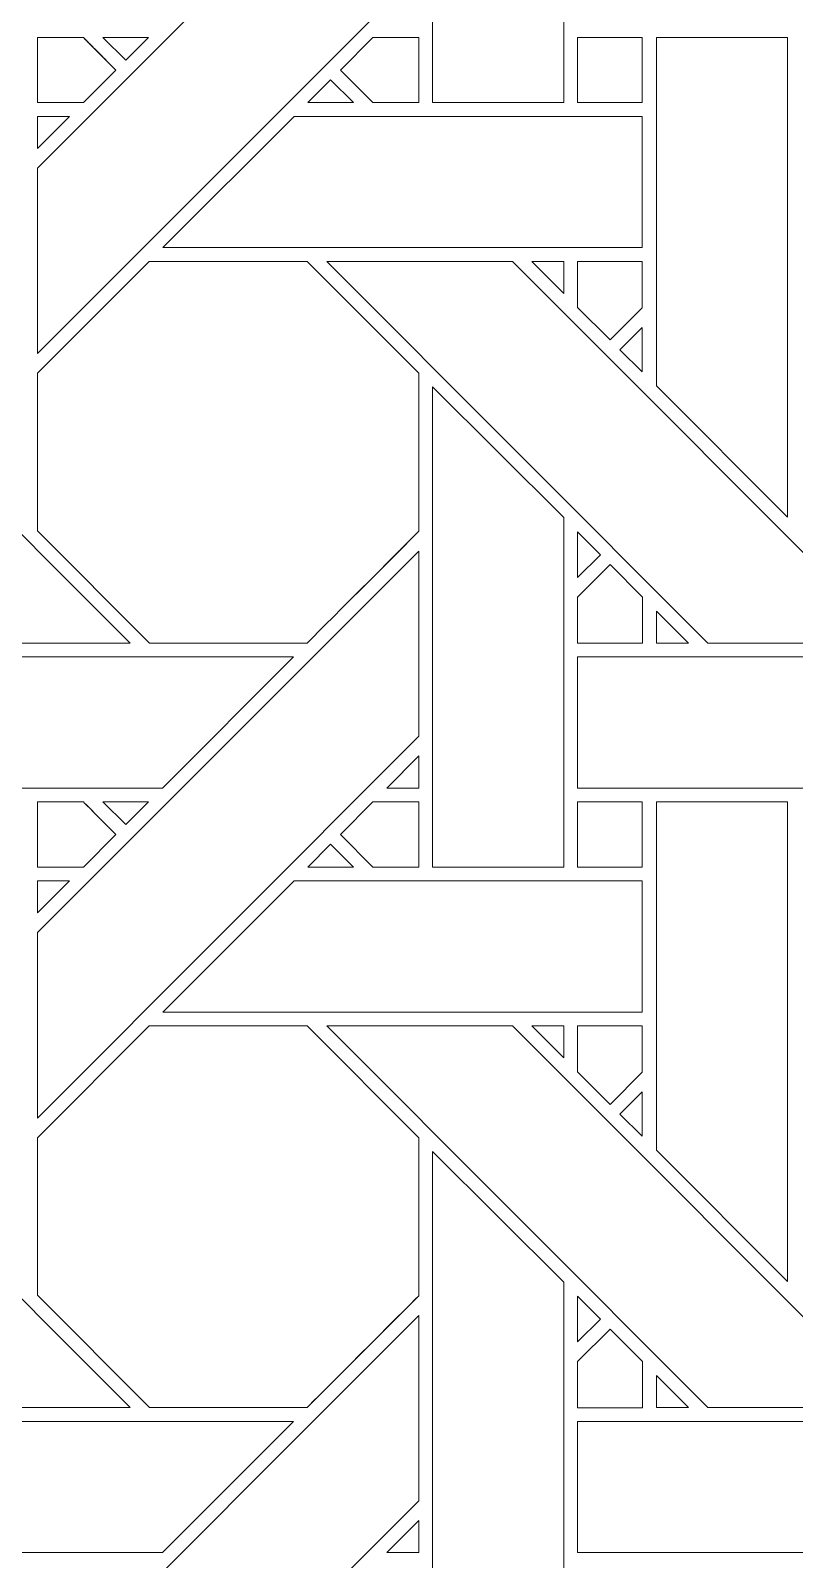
# Model space of a CAD drawing. Header units: inches. Extents: x 3.4 to 21.4, y 0.1 to 18.1.
# Drawn here: x 9.766 to 10.714, y 6.298 to 8.195 of the extents above; entities that cross this region are included whole.
import ezdxf

# ---------------------------------------------------------------- set-up
doc = ezdxf.new("R2010")
doc.units = ezdxf.units.IN
doc.header["$MEASUREMENT"] = 0
doc.layers.add('Design', color=7, linetype='Continuous', lineweight=0)

msp = doc.modelspace()

# ---------------------------------------------------------------- linework, layer by layer
at = {"layer": 'Design'}
for points, knots in [([(12.3829, 18.0948), (7.4123, 18.0948), (3.3829, 14.0653), (3.3829, 9.0948), (3.3829, 4.1242), (7.4123, 0.0948), (12.3829, 0.0948), (17.3534, 0.0948), (21.3829, 4.1242), (21.3829, 9.0948), (21.3829, 14.0653), (17.3534, 18.0948), (12.3829, 18.0948)], [0, 0, 0, 0, 1, 1, 1, 2, 2, 2, 3, 3, 3, 4, 4, 4, 4]), ([(12.3829, 17.2202), (7.8953, 17.2202), (4.2574, 13.5823), (4.2574, 9.0948), (4.2574, 4.6072), (7.8953, 0.9693), (12.3829, 0.9693), (16.8704, 0.9693), (20.5083, 4.6072), (20.5083, 9.0948), (20.5083, 13.5823), (16.8704, 17.2202), (12.3829, 17.2202)], [0, 0, 0, 0, 1, 1, 1, 2, 2, 2, 3, 3, 3, 4, 4, 4, 4]), ([(10.4278, 8.5394), (10.4278, 8.5394), (10.4278, 8.1057), (10.4278, 8.1057), (10.4278, 8.1057), (10.265, 8.1057), (10.265, 8.1057), (10.265, 8.1057), (10.265, 8.7015), (10.265, 8.7015), (10.265, 8.7015), (10.4278, 8.5394), (10.4278, 8.5394)], [0, 0, 0, 0, 1, 1, 1, 2, 2, 2, 3, 3, 3, 4, 4, 4, 4]), ([(9.7742, 8.0244), (9.7742, 8.0244), (10.2479, 8.498), (10.2479, 8.498), (10.2479, 8.498), (10.2479, 8.2679), (10.2479, 8.2679), (10.2479, 8.2679), (9.7742, 7.7943), (9.7742, 7.7943), (9.7742, 7.7943), (9.7742, 8.0244), (9.7742, 8.0244)], [0, 0, 0, 0, 1, 1, 1, 2, 2, 2, 3, 3, 3, 4, 4, 4, 4]), ([(9.7742, 8.1057), (9.7742, 8.1057), (9.7742, 8.1865), (9.7742, 8.1865), (9.7742, 8.1865), (9.8313, 8.1865), (9.8313, 8.1865), (9.8364, 8.1813), (9.8672, 8.1505), (9.8716, 8.1461), (9.8716, 8.1461), (9.8312, 8.1057), (9.8312, 8.1057), (9.8312, 8.1057), (9.7742, 8.1057), (9.7742, 8.1057)], [0, 0, 0, 0, 1, 1, 1, 2, 2, 2, 3, 3, 3, 4, 4, 4, 5, 5, 5, 5]), ([(9.8572, 8.1605), (9.8572, 8.1605), (9.8716, 8.1461), (9.8716, 8.1461), (9.8716, 8.1461), (9.8312, 8.1057), (9.8312, 8.1057), (9.8312, 8.1057), (9.7742, 8.1057), (9.7742, 8.1057), (9.7742, 8.1057), (9.7742, 8.1865), (9.7742, 8.1865), (9.7742, 8.1865), (9.8313, 8.1865), (9.8313, 8.1865), (9.8369, 8.1809), (9.8475, 8.1702), (9.8572, 8.1605)], [0, 0, 0, 0, 1, 1, 1, 2, 2, 2, 3, 3, 3, 4, 4, 4, 5, 5, 5, 6, 6, 6, 6]), ([(9.8556, 8.1865), (9.8556, 8.1865), (9.9121, 8.1865), (9.9121, 8.1865), (9.9121, 8.1865), (9.8838, 8.1583), (9.8838, 8.1583), (9.8838, 8.1583), (9.8556, 8.1865), (9.8556, 8.1865)], [0, 0, 0, 0, 1, 1, 1, 2, 2, 2, 3, 3, 3, 3]), ([(10.1907, 8.1057), (10.1907, 8.1057), (10.1504, 8.1461), (10.1504, 8.1461), (10.1504, 8.1461), (10.1908, 8.1865), (10.1908, 8.1865), (10.1908, 8.1865), (10.2479, 8.1865), (10.2479, 8.1865), (10.2479, 8.1865), (10.2479, 8.1057), (10.2479, 8.1057), (10.2479, 8.1057), (10.1907, 8.1057), (10.1907, 8.1057)], [0, 0, 0, 0, 1, 1, 1, 2, 2, 2, 3, 3, 3, 4, 4, 4, 5, 5, 5, 5]), ([(10.1504, 8.1461), (10.1504, 8.1461), (10.1908, 8.1865), (10.1908, 8.1865), (10.1908, 8.1865), (10.2479, 8.1865), (10.2479, 8.1865), (10.2479, 8.1865), (10.2479, 8.1057), (10.2479, 8.1057), (10.2479, 8.1057), (10.1907, 8.1057), (10.1907, 8.1057), (10.1907, 8.1057), (10.1504, 8.1461), (10.1504, 8.1461)], [0, 0, 0, 0, 1, 1, 1, 2, 2, 2, 3, 3, 3, 4, 4, 4, 5, 5, 5, 5]), ([(10.4451, 8.1057), (10.4451, 8.1057), (10.4451, 8.1865), (10.4451, 8.1865), (10.4451, 8.1865), (10.5253, 8.1865), (10.5253, 8.1865), (10.5253, 8.1865), (10.5253, 8.1057), (10.5253, 8.1057), (10.5253, 8.1057), (10.4451, 8.1057), (10.4451, 8.1057)], [0, 0, 0, 0, 1, 1, 1, 2, 2, 2, 3, 3, 3, 4, 4, 4, 4]), ([(10.4451, 8.1865), (10.4451, 8.1865), (10.5253, 8.1865), (10.5253, 8.1865), (10.5253, 8.1865), (10.5253, 8.1057), (10.5253, 8.1057), (10.5253, 8.1057), (10.4451, 8.1057), (10.4451, 8.1057), (10.4451, 8.1057), (10.4451, 8.1865), (10.4451, 8.1865)], [0, 0, 0, 0, 1, 1, 1, 2, 2, 2, 3, 3, 3, 4, 4, 4, 4]), ([(10.7058, 8.1865), (10.7058, 8.1865), (10.7058, 7.5914), (10.7058, 7.5914), (10.7058, 7.5914), (10.5429, 7.7543), (10.5429, 7.7543), (10.5429, 7.7543), (10.5429, 8.1865), (10.5429, 8.1865), (10.5429, 8.1865), (10.7058, 8.1865), (10.7058, 8.1865)], [0, 0, 0, 0, 1, 1, 1, 2, 2, 2, 3, 3, 3, 4, 4, 4, 4]), ([(10.1666, 8.1057), (10.1666, 8.1057), (10.11, 8.1057), (10.11, 8.1057), (10.11, 8.1057), (10.1383, 8.1339), (10.1383, 8.1339), (10.1383, 8.1339), (10.1666, 8.1057), (10.1666, 8.1057)], [0, 0, 0, 0, 1, 1, 1, 2, 2, 2, 3, 3, 3, 3]), ([(9.8141, 8.0885), (9.8141, 8.0885), (9.7742, 8.0487), (9.7742, 8.0487), (9.7742, 8.0487), (9.7742, 8.0885), (9.7742, 8.0885), (9.7742, 8.0885), (9.8141, 8.0885), (9.8141, 8.0885)], [0, 0, 0, 0, 1, 1, 1, 2, 2, 2, 3, 3, 3, 3]), ([(10.0929, 8.0885), (10.0929, 8.0885), (10.5253, 8.0885), (10.5253, 8.0885), (10.5253, 8.0885), (10.5253, 7.9257), (10.5253, 7.9257), (10.5253, 7.9257), (9.9301, 7.9257), (9.9301, 7.9257), (9.9301, 7.9257), (10.0929, 8.0885), (10.0929, 8.0885)], [0, 0, 0, 0, 1, 1, 1, 2, 2, 2, 3, 3, 3, 4, 4, 4, 4]), ([(9.1846, 7.9086), (9.1846, 7.9086), (9.4156, 7.9086), (9.4156, 7.9086), (9.4156, 7.9086), (9.8892, 7.435), (9.8892, 7.435), (9.8892, 7.435), (9.6582, 7.435), (9.6582, 7.435), (9.6582, 7.435), (9.1846, 7.9086), (9.1846, 7.9086)], [0, 0, 0, 0, 1, 1, 1, 2, 2, 2, 3, 3, 3, 4, 4, 4, 4]), ([(10.1091, 7.435), (10.1091, 7.435), (9.9134, 7.435), (9.9134, 7.435), (9.9134, 7.435), (9.7742, 7.5742), (9.7742, 7.5742), (9.7742, 7.5742), (9.7742, 7.7699), (9.7742, 7.7699), (9.7742, 7.7699), (9.9129, 7.9086), (9.9129, 7.9086), (9.9129, 7.9086), (10.1091, 7.9086), (10.1091, 7.9086), (10.1091, 7.9086), (10.2478, 7.7699), (10.2478, 7.7699), (10.2478, 7.7699), (10.2478, 7.5737), (10.2478, 7.5737), (10.23, 7.5557), (10.1181, 7.444), (10.1091, 7.435)], [0, 0, 0, 0, 1, 1, 1, 2, 2, 2, 3, 3, 3, 4, 4, 4, 5, 5, 5, 6, 6, 6, 7, 7, 7, 8, 8, 8, 8]), ([(9.7742, 7.7699), (9.7742, 7.7699), (9.9129, 7.9086), (9.9129, 7.9086), (9.9129, 7.9086), (10.1091, 7.9086), (10.1091, 7.9086), (10.1091, 7.9086), (10.2478, 7.7699), (10.2478, 7.7699), (10.2478, 7.7699), (10.2478, 7.5737), (10.2478, 7.5737), (10.2301, 7.5558), (10.1182, 7.444), (10.1091, 7.435), (10.1091, 7.435), (9.9134, 7.435), (9.9134, 7.435), (9.9134, 7.435), (9.7742, 7.5742), (9.7742, 7.5742), (9.7742, 7.5742), (9.7742, 7.7699), (9.7742, 7.7699)], [0, 0, 0, 0, 1, 1, 1, 2, 2, 2, 3, 3, 3, 4, 4, 4, 5, 5, 5, 6, 6, 6, 7, 7, 7, 8, 8, 8, 8]), ([(10.1334, 7.9086), (10.1334, 7.9086), (10.3643, 7.9086), (10.3643, 7.9086), (10.3643, 7.9086), (10.838, 7.435), (10.838, 7.435), (10.838, 7.435), (10.6069, 7.435), (10.6069, 7.435), (10.6069, 7.435), (10.1334, 7.9086), (10.1334, 7.9086)], [0, 0, 0, 0, 1, 1, 1, 2, 2, 2, 3, 3, 3, 4, 4, 4, 4]), ([(10.4279, 7.9086), (10.4279, 7.9086), (10.4279, 7.8688), (10.4279, 7.8688), (10.4279, 7.8688), (10.3884, 7.9086), (10.3884, 7.9086), (10.3884, 7.9086), (10.4279, 7.9086), (10.4279, 7.9086)], [0, 0, 0, 0, 1, 1, 1, 2, 2, 2, 3, 3, 3, 3]), ([(10.5253, 7.9086), (10.5253, 7.9086), (10.5253, 7.851), (10.5253, 7.851), (10.5253, 7.851), (10.4854, 7.8111), (10.4854, 7.8111), (10.4854, 7.8111), (10.445, 7.8514), (10.445, 7.8514), (10.445, 7.8514), (10.445, 7.9086), (10.445, 7.9086), (10.445, 7.9086), (10.5253, 7.9086), (10.5253, 7.9086)], [0, 0, 0, 0, 1, 1, 1, 2, 2, 2, 3, 3, 3, 4, 4, 4, 5, 5, 5, 5]), ([(10.4854, 7.8111), (10.4854, 7.8111), (10.445, 7.8514), (10.445, 7.8514), (10.445, 7.8514), (10.445, 7.9086), (10.445, 7.9086), (10.445, 7.9086), (10.5253, 7.9086), (10.5253, 7.9086), (10.5253, 7.9086), (10.5253, 7.851), (10.5253, 7.851), (10.5253, 7.851), (10.4854, 7.8111), (10.4854, 7.8111)], [0, 0, 0, 0, 1, 1, 1, 2, 2, 2, 3, 3, 3, 4, 4, 4, 5, 5, 5, 5]), ([(10.5253, 7.8268), (10.5253, 7.8268), (10.5253, 7.7716), (10.5253, 7.7716), (10.5253, 7.7716), (10.4976, 7.799), (10.4976, 7.799), (10.4976, 7.799), (10.5253, 7.8268), (10.5253, 7.8268)], [0, 0, 0, 0, 1, 1, 1, 2, 2, 2, 3, 3, 3, 3]), ([(10.4278, 7.5906), (10.4278, 7.5906), (10.4278, 7.157), (10.4278, 7.157), (10.4278, 7.157), (10.265, 7.157), (10.265, 7.157), (10.265, 7.157), (10.265, 7.7528), (10.265, 7.7528), (10.265, 7.7528), (10.4278, 7.5906), (10.4278, 7.5906)], [0, 0, 0, 0, 1, 1, 1, 2, 2, 2, 3, 3, 3, 4, 4, 4, 4]), ([(10.4451, 7.5164), (10.4451, 7.5164), (10.4451, 7.5732), (10.4451, 7.5732), (10.4451, 7.5732), (10.4733, 7.5446), (10.4733, 7.5446), (10.4733, 7.5446), (10.4451, 7.5164), (10.4451, 7.5164)], [0, 0, 0, 0, 1, 1, 1, 2, 2, 2, 3, 3, 3, 3]), ([(9.7742, 7.0756), (9.7742, 7.0756), (10.2479, 7.5492), (10.2479, 7.5492), (10.2479, 7.5492), (10.2479, 7.3192), (10.2479, 7.3192), (10.2479, 7.3192), (9.7742, 6.8455), (9.7742, 6.8455), (9.7742, 6.8455), (9.7742, 7.0756), (9.7742, 7.0756)], [0, 0, 0, 0, 1, 1, 1, 2, 2, 2, 3, 3, 3, 4, 4, 4, 4]), ([(10.4451, 7.4347), (10.4451, 7.4347), (10.4451, 7.492), (10.4451, 7.492), (10.4451, 7.492), (10.4854, 7.5323), (10.4854, 7.5323), (10.4854, 7.5323), (10.5257, 7.492), (10.5257, 7.492), (10.5257, 7.492), (10.5257, 7.4347), (10.5257, 7.4347), (10.5257, 7.4347), (10.4451, 7.4347), (10.4451, 7.4347)], [0, 0, 0, 0, 1, 1, 1, 2, 2, 2, 3, 3, 3, 4, 4, 4, 5, 5, 5, 5]), ([(10.4451, 7.4347), (10.4451, 7.4347), (10.4451, 7.492), (10.4451, 7.492), (10.4451, 7.492), (10.4854, 7.5323), (10.4854, 7.5323), (10.4854, 7.5323), (10.5257, 7.492), (10.5257, 7.492), (10.5257, 7.492), (10.5257, 7.4347), (10.5257, 7.4347), (10.5257, 7.4347), (10.4451, 7.4347), (10.4451, 7.4347)], [0, 0, 0, 0, 1, 1, 1, 2, 2, 2, 3, 3, 3, 4, 4, 4, 5, 5, 5, 5]), ([(10.5827, 7.4349), (10.5827, 7.4349), (10.543, 7.4349), (10.543, 7.4349), (10.543, 7.4349), (10.543, 7.4747), (10.543, 7.4747), (10.543, 7.4747), (10.5827, 7.4349), (10.5827, 7.4349)], [0, 0, 0, 0, 1, 1, 1, 2, 2, 2, 3, 3, 3, 3]), ([(9.4964, 7.255), (9.4964, 7.255), (9.4964, 7.4177), (9.4964, 7.4177), (9.4964, 7.4177), (10.0921, 7.4177), (10.0921, 7.4177), (10.0921, 7.4177), (9.9293, 7.255), (9.9293, 7.255), (9.9293, 7.255), (9.4964, 7.255), (9.4964, 7.255)], [0, 0, 0, 0, 1, 1, 1, 2, 2, 2, 3, 3, 3, 4, 4, 4, 4]), ([(10.4451, 7.255), (10.4451, 7.255), (10.4451, 7.4177), (10.4451, 7.4177), (10.4451, 7.4177), (11.0408, 7.4177), (11.0408, 7.4177), (11.0408, 7.4177), (10.8781, 7.255), (10.8781, 7.255), (10.8781, 7.255), (10.4451, 7.255), (10.4451, 7.255)], [0, 0, 0, 0, 1, 1, 1, 2, 2, 2, 3, 3, 3, 4, 4, 4, 4]), ([(10.2081, 7.255), (10.2081, 7.255), (10.2479, 7.2948), (10.2479, 7.2948), (10.2479, 7.2948), (10.2479, 7.255), (10.2479, 7.255), (10.2479, 7.255), (10.2081, 7.255), (10.2081, 7.255)], [0, 0, 0, 0, 1, 1, 1, 2, 2, 2, 3, 3, 3, 3]), ([(9.7742, 7.1569), (9.7742, 7.1569), (9.7742, 7.2377), (9.7742, 7.2377), (9.7742, 7.2377), (9.8313, 7.2377), (9.8313, 7.2377), (9.8364, 7.2326), (9.8672, 7.2018), (9.8716, 7.1974), (9.8716, 7.1974), (9.8312, 7.1569), (9.8312, 7.1569), (9.8312, 7.1569), (9.7742, 7.1569), (9.7742, 7.1569)], [0, 0, 0, 0, 1, 1, 1, 2, 2, 2, 3, 3, 3, 4, 4, 4, 5, 5, 5, 5]), ([(9.8716, 7.1974), (9.8716, 7.1974), (9.8312, 7.1569), (9.8312, 7.1569), (9.8312, 7.1569), (9.7742, 7.1569), (9.7742, 7.1569), (9.7742, 7.1569), (9.7742, 7.2377), (9.7742, 7.2377), (9.7742, 7.2377), (9.8313, 7.2377), (9.8313, 7.2377), (9.8367, 7.2323), (9.8716, 7.1974), (9.8716, 7.1974)], [0, 0, 0, 0, 1, 1, 1, 2, 2, 2, 3, 3, 3, 4, 4, 4, 5, 5, 5, 5]), ([(9.8556, 7.2377), (9.8556, 7.2377), (9.9121, 7.2377), (9.9121, 7.2377), (9.9121, 7.2377), (9.8838, 7.2096), (9.8838, 7.2096), (9.8838, 7.2096), (9.8556, 7.2377), (9.8556, 7.2377)], [0, 0, 0, 0, 1, 1, 1, 2, 2, 2, 3, 3, 3, 3]), ([(10.1907, 7.1569), (10.1907, 7.1569), (10.1504, 7.1973), (10.1504, 7.1973), (10.1504, 7.1973), (10.1908, 7.2377), (10.1908, 7.2377), (10.1908, 7.2377), (10.2479, 7.2377), (10.2479, 7.2377), (10.2479, 7.2377), (10.2479, 7.1569), (10.2479, 7.1569), (10.2479, 7.1569), (10.1907, 7.1569), (10.1907, 7.1569)], [0, 0, 0, 0, 1, 1, 1, 2, 2, 2, 3, 3, 3, 4, 4, 4, 5, 5, 5, 5]), ([(10.1504, 7.1973), (10.1504, 7.1973), (10.1908, 7.2377), (10.1908, 7.2377), (10.1908, 7.2377), (10.2479, 7.2377), (10.2479, 7.2377), (10.2479, 7.2377), (10.2479, 7.1569), (10.2479, 7.1569), (10.2479, 7.1569), (10.1907, 7.1569), (10.1907, 7.1569), (10.1907, 7.1569), (10.1504, 7.1973), (10.1504, 7.1973)], [0, 0, 0, 0, 1, 1, 1, 2, 2, 2, 3, 3, 3, 4, 4, 4, 5, 5, 5, 5]), ([(10.4451, 7.1569), (10.4451, 7.1569), (10.4451, 7.2377), (10.4451, 7.2377), (10.4451, 7.2377), (10.5253, 7.2377), (10.5253, 7.2377), (10.5253, 7.2377), (10.5253, 7.1569), (10.5253, 7.1569), (10.5253, 7.1569), (10.4451, 7.1569), (10.4451, 7.1569)], [0, 0, 0, 0, 1, 1, 1, 2, 2, 2, 3, 3, 3, 4, 4, 4, 4]), ([(10.4451, 7.2377), (10.4451, 7.2377), (10.5253, 7.2377), (10.5253, 7.2377), (10.5253, 7.2377), (10.5253, 7.1569), (10.5253, 7.1569), (10.5253, 7.1569), (10.4451, 7.1569), (10.4451, 7.1569), (10.4451, 7.1569), (10.4451, 7.2377), (10.4451, 7.2377)], [0, 0, 0, 0, 1, 1, 1, 2, 2, 2, 3, 3, 3, 4, 4, 4, 4]), ([(10.7058, 7.2377), (10.7058, 7.2377), (10.7058, 6.6426), (10.7058, 6.6426), (10.7058, 6.6426), (10.5429, 6.8055), (10.5429, 6.8055), (10.5429, 6.8055), (10.5429, 7.2377), (10.5429, 7.2377), (10.5429, 7.2377), (10.7058, 7.2377), (10.7058, 7.2377)], [0, 0, 0, 0, 1, 1, 1, 2, 2, 2, 3, 3, 3, 4, 4, 4, 4]), ([(10.1666, 7.157), (10.1666, 7.157), (10.11, 7.157), (10.11, 7.157), (10.11, 7.157), (10.1383, 7.1852), (10.1383, 7.1852), (10.1383, 7.1852), (10.1666, 7.157), (10.1666, 7.157)], [0, 0, 0, 0, 1, 1, 1, 2, 2, 2, 3, 3, 3, 3]), ([(9.8141, 7.1398), (9.8141, 7.1398), (9.7742, 7.1), (9.7742, 7.1), (9.7742, 7.1), (9.7742, 7.1398), (9.7742, 7.1398), (9.7742, 7.1398), (9.8141, 7.1398), (9.8141, 7.1398)], [0, 0, 0, 0, 1, 1, 1, 2, 2, 2, 3, 3, 3, 3]), ([(9.93, 6.977), (9.93, 6.977), (10.0929, 7.1398), (10.0929, 7.1398), (10.0929, 7.1398), (10.5253, 7.1398), (10.5253, 7.1398), (10.5253, 7.1398), (10.5253, 6.977), (10.5253, 6.977), (10.5253, 6.977), (9.93, 6.977), (9.93, 6.977)], [0, 0, 0, 0, 1, 1, 1, 2, 2, 2, 3, 3, 3, 4, 4, 4, 4]), ([(9.1846, 6.9599), (9.1846, 6.9599), (9.4156, 6.9599), (9.4156, 6.9599), (9.4156, 6.9599), (9.8892, 6.4862), (9.8892, 6.4862), (9.8892, 6.4862), (9.6582, 6.4862), (9.6582, 6.4862), (9.6582, 6.4862), (9.1846, 6.9599), (9.1846, 6.9599)], [0, 0, 0, 0, 1, 1, 1, 2, 2, 2, 3, 3, 3, 4, 4, 4, 4]), ([(10.1091, 6.4862), (10.1091, 6.4862), (9.9134, 6.4862), (9.9134, 6.4862), (9.9134, 6.4862), (9.7742, 6.6255), (9.7742, 6.6255), (9.7742, 6.6255), (9.7742, 6.8211), (9.7742, 6.8211), (9.7742, 6.8211), (9.9129, 6.9598), (9.9129, 6.9598), (9.9129, 6.9598), (10.1091, 6.9598), (10.1091, 6.9598), (10.1091, 6.9598), (10.2478, 6.8211), (10.2478, 6.8211), (10.2478, 6.8211), (10.2478, 6.6249), (10.2478, 6.6249), (10.23, 6.607), (10.1181, 6.4952), (10.1091, 6.4862)], [0, 0, 0, 0, 1, 1, 1, 2, 2, 2, 3, 3, 3, 4, 4, 4, 5, 5, 5, 6, 6, 6, 7, 7, 7, 8, 8, 8, 8]), ([(9.7742, 6.8211), (9.7742, 6.8211), (9.9129, 6.9598), (9.9129, 6.9598), (9.9129, 6.9598), (10.1091, 6.9598), (10.1091, 6.9598), (10.1091, 6.9598), (10.2478, 6.8211), (10.2478, 6.8211), (10.2478, 6.8211), (10.2478, 6.6249), (10.2478, 6.6249), (10.2297, 6.6066), (10.1178, 6.4949), (10.1091, 6.4862), (10.1091, 6.4862), (9.9134, 6.4862), (9.9134, 6.4862), (9.9134, 6.4862), (9.7742, 6.6255), (9.7742, 6.6255), (9.7742, 6.6255), (9.7742, 6.8211), (9.7742, 6.8211)], [0, 0, 0, 0, 1, 1, 1, 2, 2, 2, 3, 3, 3, 4, 4, 4, 5, 5, 5, 6, 6, 6, 7, 7, 7, 8, 8, 8, 8]), ([(10.1334, 6.9599), (10.1334, 6.9599), (10.3643, 6.9599), (10.3643, 6.9599), (10.3643, 6.9599), (10.838, 6.4862), (10.838, 6.4862), (10.838, 6.4862), (10.6069, 6.4862), (10.6069, 6.4862), (10.6069, 6.4862), (10.1334, 6.9599), (10.1334, 6.9599)], [0, 0, 0, 0, 1, 1, 1, 2, 2, 2, 3, 3, 3, 4, 4, 4, 4]), ([(10.4279, 6.9599), (10.4279, 6.9599), (10.4279, 6.9201), (10.4279, 6.9201), (10.4279, 6.9201), (10.3884, 6.9599), (10.3884, 6.9599), (10.3884, 6.9599), (10.4279, 6.9599), (10.4279, 6.9599)], [0, 0, 0, 0, 1, 1, 1, 2, 2, 2, 3, 3, 3, 3]), ([(10.5253, 6.9599), (10.5253, 6.9599), (10.5253, 6.9023), (10.5253, 6.9023), (10.5253, 6.9023), (10.4854, 6.8623), (10.4854, 6.8623), (10.4854, 6.8623), (10.445, 6.9027), (10.445, 6.9027), (10.445, 6.9027), (10.445, 6.9599), (10.445, 6.9599), (10.445, 6.9599), (10.5253, 6.9599), (10.5253, 6.9599)], [0, 0, 0, 0, 1, 1, 1, 2, 2, 2, 3, 3, 3, 4, 4, 4, 5, 5, 5, 5]), ([(10.4854, 6.8623), (10.4854, 6.8623), (10.445, 6.9027), (10.445, 6.9027), (10.445, 6.9027), (10.445, 6.9599), (10.445, 6.9599), (10.445, 6.9599), (10.5253, 6.9599), (10.5253, 6.9599), (10.5253, 6.9599), (10.5253, 6.9023), (10.5253, 6.9023), (10.5253, 6.9023), (10.4854, 6.8623), (10.4854, 6.8623)], [0, 0, 0, 0, 1, 1, 1, 2, 2, 2, 3, 3, 3, 4, 4, 4, 5, 5, 5, 5]), ([(10.5253, 6.878), (10.5253, 6.878), (10.5253, 6.8229), (10.5253, 6.8229), (10.5253, 6.8229), (10.4976, 6.8503), (10.4976, 6.8503), (10.4976, 6.8503), (10.5253, 6.878), (10.5253, 6.878)], [0, 0, 0, 0, 1, 1, 1, 2, 2, 2, 3, 3, 3, 3]), ([(10.4278, 6.6419), (10.4278, 6.6419), (10.4278, 6.2082), (10.4278, 6.2082), (10.4278, 6.2082), (10.265, 6.2082), (10.265, 6.2082), (10.265, 6.2082), (10.265, 6.8041), (10.265, 6.8041), (10.265, 6.8041), (10.4278, 6.6419), (10.4278, 6.6419)], [0, 0, 0, 0, 1, 1, 1, 2, 2, 2, 3, 3, 3, 4, 4, 4, 4]), ([(10.4733, 6.5958), (10.4733, 6.5958), (10.4451, 6.5677), (10.4451, 6.5677), (10.4451, 6.5677), (10.4451, 6.6244), (10.4451, 6.6244), (10.4451, 6.6244), (10.4733, 6.5958), (10.4733, 6.5958)], [0, 0, 0, 0, 1, 1, 1, 2, 2, 2, 3, 3, 3, 3]), ([(9.7742, 6.1269), (9.7742, 6.1269), (10.2479, 6.6005), (10.2479, 6.6005), (10.2479, 6.6005), (10.2479, 6.3705), (10.2479, 6.3705), (10.2479, 6.3705), (9.7742, 5.8968), (9.7742, 5.8968), (9.7742, 5.8968), (9.7742, 6.1269), (9.7742, 6.1269)], [0, 0, 0, 0, 1, 1, 1, 2, 2, 2, 3, 3, 3, 4, 4, 4, 4]), ([(10.4451, 6.486), (10.4451, 6.486), (10.4451, 6.5433), (10.4451, 6.5433), (10.4451, 6.5433), (10.4854, 6.5836), (10.4854, 6.5836), (10.4854, 6.5836), (10.5257, 6.5433), (10.5257, 6.5433), (10.5257, 6.5433), (10.5257, 6.486), (10.5257, 6.486), (10.5257, 6.486), (10.4451, 6.486), (10.4451, 6.486)], [0, 0, 0, 0, 1, 1, 1, 2, 2, 2, 3, 3, 3, 4, 4, 4, 5, 5, 5, 5]), ([(10.4451, 6.5433), (10.4451, 6.5433), (10.4854, 6.5836), (10.4854, 6.5836), (10.4854, 6.5836), (10.5257, 6.5433), (10.5257, 6.5433), (10.5257, 6.5433), (10.5257, 6.486), (10.5257, 6.486), (10.5257, 6.486), (10.4451, 6.486), (10.4451, 6.486), (10.4451, 6.486), (10.4451, 6.5433), (10.4451, 6.5433)], [0, 0, 0, 0, 1, 1, 1, 2, 2, 2, 3, 3, 3, 4, 4, 4, 5, 5, 5, 5]), ([(10.5827, 6.4862), (10.5827, 6.4862), (10.543, 6.4862), (10.543, 6.4862), (10.543, 6.4862), (10.543, 6.526), (10.543, 6.526), (10.543, 6.526), (10.5827, 6.4862), (10.5827, 6.4862)], [0, 0, 0, 0, 1, 1, 1, 2, 2, 2, 3, 3, 3, 3]), ([(9.4964, 6.3063), (9.4964, 6.3063), (9.4964, 6.469), (9.4964, 6.469), (9.4964, 6.469), (10.0921, 6.469), (10.0921, 6.469), (10.0921, 6.469), (9.9293, 6.3063), (9.9293, 6.3063), (9.9293, 6.3063), (9.4964, 6.3063), (9.4964, 6.3063)], [0, 0, 0, 0, 1, 1, 1, 2, 2, 2, 3, 3, 3, 4, 4, 4, 4]), ([(10.4451, 6.3063), (10.4451, 6.3063), (10.4451, 6.469), (10.4451, 6.469), (10.4451, 6.469), (11.0408, 6.469), (11.0408, 6.469), (11.0408, 6.469), (10.8781, 6.3063), (10.8781, 6.3063), (10.8781, 6.3063), (10.4451, 6.3063), (10.4451, 6.3063)], [0, 0, 0, 0, 1, 1, 1, 2, 2, 2, 3, 3, 3, 4, 4, 4, 4]), ([(10.2081, 6.3063), (10.2081, 6.3063), (10.2479, 6.3461), (10.2479, 6.3461), (10.2479, 6.3461), (10.2479, 6.3063), (10.2479, 6.3063), (10.2479, 6.3063), (10.2081, 6.3063), (10.2081, 6.3063)], [0, 0, 0, 0, 1, 1, 1, 2, 2, 2, 3, 3, 3, 3])]:
    msp.add_open_spline(points, degree=3, knots=knots, dxfattribs=at)

doc.saveas('drawing.dxf')
